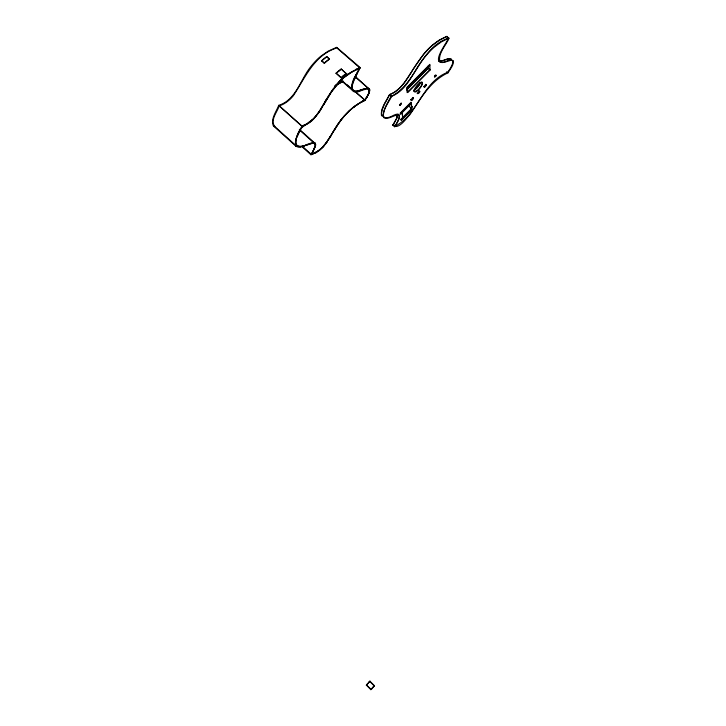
<?xml version="1.0" encoding="UTF-8"?>
<svg xmlns="http://www.w3.org/2000/svg" width="726" height="726" viewBox="0 0 726 726"><rect width="100%" height="100%" fill="white"/><g stroke="black" fill="none" stroke-linecap="round" stroke-linejoin="round"><path stroke-width="1.09" d="M398.02 114.318L396.813 118.374L393.056 124.899L394.681 126.324C398.665 121.369 404.046 109.381 391.895 116.187C374.571 124.046 388.337 100.76 391.287 96.34C416.406 83.671 420.045 47.462 448.441 38.16L446.69 36.69C429.356 43.369 418.866 59.85 409.645 74.996M397.712 114.454L396.877 117.794L394.218 122.794A28.786 8.785 -49.8 0 1 392.666 125.244C398.638 130.399 406.17 118.302 409.9 114.699C420.399 99.063 430.101 81.121 447.996 72.836C450.12 69.106 454.013 65.149 453.314 60.621L451.245 60.258L447.062 61.401M434.702 76.892C437.905 74.442 434.103 74.261 434.774 77.038C437.624 75.322 435.809 74.388 434.393 76.702M352.237 85.786L352.101 88.082L353.371 90.596M315.138 144.882L314.93 146.543M336.837 47.48L360.205 67.645M369.616 91.068L369.715 90.224M369.389 91.957L369.607 91.022M352.246 85.831L353.017 82.755M314.285 148.431L314.912 146.507M368.663 93.89L369.38 91.912M446.989 36.463L448.995 38.396C445.809 45.693 437.805 53.452 439.856 61.882L442.061 62.599L446.789 61.583M314.63 147.423L313.378 150.418M353.027 82.8L356.865 73.889M369.053 92.855L368.191 94.906M360.15 67.763L354.542 78.871M370.877 689.646L371.467 689.11M336.71 47.29L328.025 51.228L320.656 56.338A25.356 9.647 -50.6 0 0 311.799 65.44C300.582 78.272 296.734 99.616 278.748 105.334C276.343 111.632 270.535 118.819 273.285 125.798L274.419 126.614M367.655 683.838L366.376 685.153L366.766 684.654L366.376 685.126L370.877 689.691M355.912 74.987C350.885 82.292 348.044 97.102 361.657 90.423M356.021 74.778L359.397 68.435L358.462 68.807A58.706 20.274 -49.8 0 0 351.965 71.983L342.99 78.236L339.559 81.539M367.41 95.678C369.389 93.064 369.915 87.674 366.566 88.989A28.232 9.438 -50 0 0 366.149 89.071L361.993 90.314M368.182 94.861L364.806 100.569M366.775 96.885C372.583 89.389 367.81 86.095 359.942 90.623C342.926 96.222 357.564 72.219 359.869 67.899L336.855 47.952C314.285 54.804 305.101 77.945 293.25 95.85C289.556 100.342 284.783 104.163 279.165 105.914C277.486 111.677 269.591 120.679 274.864 126.469M302.207 125.879C299.411 131.914 293.658 139.183 295.927 146.198M312.87 151.398L313.36 150.382M367.547 95.732L366.104 98.037M322.026 107.557C318.079 113.692 313.623 119.962 307.216 123.847C299.212 126.85 295.346 137.114 295.854 145.245C303.949 150.627 324.241 132.395 311.318 154.357L302.261 146.216M367.665 95.877L366.566 97.847M312.852 151.362L312.352 152.342A28.595 9.946 -48.6 0 1 310.919 154.738L301.717 146.443M301.726 126.333L302.579 125.843M366.884 96.957L365.605 98.881M410.326 73.598C405.199 81.929 399.191 91.095 389.526 94.534C386.468 101.086 380.542 107.72 381.44 115.352L382.221 116.205M448.995 38.07L441.272 41.945L434.384 47.045A25.827 7.823 -51.3 0 0 425.572 56.183C413.802 68.916 408.829 89.362 391.604 96.34C388.537 102.883 382.611 109.499 383.473 117.122L384.245 117.975C389.435 119.699 394.182 114.236 399.246 115.18L399.209 118.547L396.169 124.5A28.795 8.721 -49.8 0 1 394.608 126.941M326.555 98.972L321.427 107.838M323.714 104.217L320.856 109.072M323.769 104.562L331.437 92.02L338.361 83.145M323.233 105.479L331.346 91.766L339.387 82.038M322.752 106.314L322.408 106.894M409.192 75.704L404.364 82.818L399.699 88.136L394.753 92.193L389.544 94.834L384.58 103.936L382.003 110.225L381.504 114.209L383.029 116.078M324.758 102.103L328.497 95.796M331.374 134.646L333.125 131.96M331.918 133.983L329.731 137.395M330.875 135.481L330.394 136.279M332.363 132.976L333.543 131.27M324.25 145.735L334.613 129.818M333.261 131.479L337.136 125.544M329.867 137.731L331.374 135.227M333.524 131.052L336.61 126.106M330.012 137.178L328.951 138.666M448.441 38.16C447.969 41.455 429.32 64.614 444.167 62.273C458.614 55.14 451.527 66.81 447.697 72.301C422.242 81.984 417.958 115.135 394.817 126.315M319.839 110.434L321.409 107.793M366.14 98.237L365.151 99.598M329.64 137.786L328.606 139.21M320.774 109.617L320.066 110.751A27.978 10.282 -49.6 0 1 318.868 112.575L313.777 118.81M410.544 73.544L411.941 71.302M334.622 129.863L336.401 126.968M328.914 138.965L327.952 140.245A25.129 8.621 -49.1 0 1 326.754 142.033L322.689 147.015M412.196 70.585L423.467 54.386A25.818 7.886 -51.3 0 1 432.269 45.257L439.157 40.166L446.898 36.309M365.65 99.035L362.691 101.005M328.551 139.537L326.428 142.496M412.087 106.64L410.871 108.528M411.061 108.483L412.159 106.776M328.506 95.85L332.862 89.316M336.764 125.87L340.222 121.079M348.716 111.114L356.52 104.889L365.187 99.761M319.83 110.388L315.864 115.997M336.41 127.005L338.316 124.055M337.227 125.171L338.007 124.01A37.924 12.369 -49.8 0 1 339.45 121.941L339.714 121.578M365.178 100.215L361.013 102.393M338.325 124.092C344.95 114.064 353.934 105.334 364.987 100.351L353.226 90.078M369.008 682.34L369.97 681.197L374.444 685.725L373.364 686.805M367.547 683.956L366.566 684.954L371.104 689.455M366.902 684.636L366.394 685.135M370.941 689.555L371.449 688.947M339.85 121.396L340.503 120.707M326.446 142.668L322.108 147.605M340.249 120.843L341.066 119.953M325.602 144.038L326.963 142.205M340.567 120.425L341.928 118.837M373.826 686.315L374.389 685.761M332.88 89.362L335.339 86.076A25.492 8.984 -50.3 0 1 344.233 76.911L347.736 74.17M341.102 119.717L343.434 116.968M369.28 682.023L369.915 681.278L368.563 682.621M370.977 689.491L371.621 688.747M374.317 685.925L373.064 687.377M342.019 118.538L348.471 111.505M303.84 125.416L300.283 129.292M369.57 681.678L369.961 681.215L368.681 682.504M366.684 684.727L367.338 683.992M343.552 116.65L352.301 108.074M314.667 117.376L315.855 115.951M373.491 686.896L374.099 686.052M372.193 688.076L373.082 687.095M367.719 683.547L368.481 682.703M372.474 688.048L372.983 687.486M368.49 682.93L367.855 683.638M313.686 118.91C309.993 123.538 303.84 124.981 300.01 129.21M322.907 147.215L324.241 145.699M372.492 688.021L371.34 689.255M338.498 82.682L343.144 78.399M372.374 688.148L371.177 689.419M373.264 686.914L374.444 685.752L373.981 686.17M313.478 118.637L314.657 117.331M411.088 103.047L400.335 113.9L400.244 113.056L411.016 102.184L411.588 109.363L400.988 120.062L400.906 119.246L411.524 108.528L408.284 105.724M411.406 103.328L400.652 114.173L400.561 113.338L411.343 102.466L411.905 109.644L401.306 120.344L401.224 119.527L411.842 108.8M322.498 147.369L319.104 150.246M429.865 65.158L407.377 87.764L407.776 92.447L430.028 70.05L429.837 64.342L406.705 87.601L407.15 92.665L430.019 69.651L428.313 68.199L428.231 66.066M406.533 89.888L427.995 68.308L427.913 66.347M407.023 89.616L428.313 68.199M399.491 104.644L401.387 103.355L399.881 105.488L399.491 104.644L399.881 105.488M399.554 105.197L401.387 103.355M322.889 147.178L320.284 149.701M342.953 76.284A29.884 10.536 -50.3 0 1 346.293 73.671L341.184 69.024L338.116 71.647A30.102 10.79 -50.4 0 1 341.229 69.251M313.46 118.592L311.145 120.797M321.863 148.004L316.527 152.006L311.772 154.021L315.737 145.064L315.275 142.931L313.251 142.477A23.713 8.131 -48.6 0 0 312.053 142.723L306.998 144.474M374.253 685.879L369.715 681.433M339.505 70.277A27.779 9.982 -50.4 0 0 336.084 73.172L341.202 77.818L342.953 76.284M336.129 73.39L337.989 71.756M321.709 60.948L323.533 59.351A29.675 11.144 -50.5 0 1 326.8 56.828L326.745 56.601A28.75 10.808 -50.6 0 0 321.645 60.721L324.386 63.289L326.219 61.692A29.693 11.053 -50.5 0 1 329.486 59.169L326.745 56.601M312.289 119.726L305.864 124.418M343.389 77.882L351.411 72.01L359.869 67.899M320.275 149.665L315.601 153.004M352.627 107.639L362.546 101.086M318.768 150.663L311.427 154.348M308.895 122.485L310.002 121.669M317.816 151.571L319.013 150.681M353.889 107.076L357.31 104.635M334.414 86.194L343.434 81.294M347.745 74.224L360.06 67.536M316.663 152.324L310.919 154.738M335.348 85.35L343.153 81.276M301.962 126.106L305.846 124.373M304.929 124.845L303.296 125.571M355.649 69.496L360.105 67.572M302.633 126.46L301.263 128.257A56.501 19.502 -49.7 0 0 297.832 135.463C292.478 143.839 297.841 149.728 306.254 144.746M306.045 145.372L311.508 143.403M306.027 145.327L300.119 147.106M312.888 154.23L311.626 154.611M357.845 90.895L366.648 88.3M301.998 146.652L303.994 146.053M359.679 90.396L361.566 89.824M393.864 124.754L393.229 124.89M365.133 88.735L367.882 88.145L369.171 88.554M393.773 125.063L392.666 125.244M311.527 143.439L313.741 143.167L315.066 144.265M357.836 90.841L354.587 91.013M300.101 147.06L298.413 147.215L295.909 146.153M438.785 60.721C443.078 61.819 447.27 57.499 451.327 58.942L451.608 60.049M438.803 61.166C442.851 62.463 448.178 56.773 451.282 59.886M353.353 90.55L354.597 91.059M446.69 71.729L447.996 72.836M427.995 68.308L430.028 70.05M425.735 84.316L426.262 84.761M421.87 82.319L422.396 82.773M423.603 86.476L424.12 86.92M419.183 90.922L419.71 91.367M417.042 93.082L417.568 93.527M413.502 90.741L414.029 91.195M412.731 97.429L413.248 97.874M410.58 99.589L411.107 100.043M401.442 103.909L401.051 103.065M389.526 94.534L391.604 96.34M389.544 94.834L391.287 96.34M355.531 76.647L369.697 89.57M355.45 77.165L368.881 88.853M397.666 116.432L396.051 115.026L397.757 117.258M346.293 73.662L341.184 69.024M326.8 56.828L329.486 59.16M336.093 73.19L341.211 77.827M321.654 60.73L324.386 63.289M355.032 91.422L364.969 100.106M347.355 84.942L350.712 87.882M341.102 79.842L352.872 90.133M340.966 80.341L352.573 90.478M278.748 105.334L301.943 126.061M279.165 105.914L302.025 126.333M300.074 129.936L315.093 143.376M299.312 129.845L314.794 143.703M274.419 126.215L296.689 146.244M273.802 126.27L296.389 146.598M315.048 144.229L315.148 144.928M369.688 89.525L369.725 90.269M335.358 86.131A25.492 8.984 -50.3 0 1 344.242 76.956M341.166 77.609A29.004 10.237 -50.3 0 1 346.248 73.453M324.331 63.071A28.768 10.718 -50.5 0 1 329.432 58.951M420.472 82.582A6.207 1.869 -50.8 0 1 414.038 90.196M420.29 82.455A5.754 1.733 -50.8 0 1 414.219 89.852M413.266 98.464L411.805 100.124L413.266 98.464M418.194 93.454L419.71 91.884L418.194 93.454M424.746 86.848L426.216 85.232L424.746 86.848M402.204 112.639L402.739 117.939L402.204 112.639M411.96 99.852A1.588 0.472 -50.5 0 0 413.194 97.738A1.588 0.472 -50.5 0 0 411.37 99.281A1.588 0.472 -50.5 0 0 411.96 99.852M418.412 93.345A1.588 0.472 -50.6 0 0 419.655 91.231A1.588 0.472 -50.6 0 0 417.84 92.765A1.588 0.472 -50.6 0 0 418.412 93.345M424.955 86.748A1.588 0.472 -50.8 0 0 426.207 84.624A1.588 0.472 -50.8 0 0 424.401 86.149A1.588 0.472 -50.8 0 0 424.955 86.748M417.323 90.532A6.216 1.86 -50.7 0 0 422.196 82.21A6.216 1.86 -50.7 0 0 415.109 88.164A6.216 1.86 -50.7 0 0 417.323 90.532M417.722 90.55A5.754 1.724 -50.7 0 0 422.233 82.846A5.754 1.724 -50.7 0 0 415.662 88.363A5.754 1.724 -50.7 0 0 417.722 90.55"/></g></svg>
